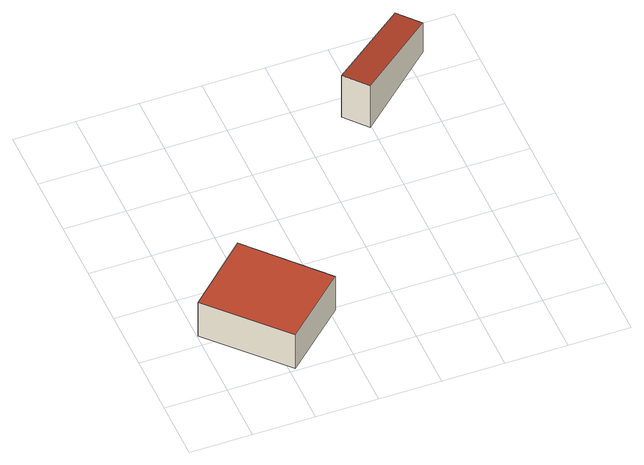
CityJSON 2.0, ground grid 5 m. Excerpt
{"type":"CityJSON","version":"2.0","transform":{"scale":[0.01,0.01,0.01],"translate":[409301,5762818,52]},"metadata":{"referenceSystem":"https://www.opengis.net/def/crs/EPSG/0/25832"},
"CityObjects":{
"building1":{"type":"Building","attributes":{"Gemeindeschluessel":"05515000","Geometrietyp2DReferenz":"3000","function":"31001_1310","roofType":"1000","measuredHeight":3.47},"geometry":[{"type":"Solid","lod":"2","boundaries":[[[[0,1,2,3]],[[4,5,1,0]],[[6,7,5,4]],[[3,2,7,6]],[[4,0,3,6]],[[1,5,7,2]]]],"semantics":{"surfaces":[{"type":"WallSurface"},{"type":"RoofSurface"},{"type":"GroundSurface"}],"values":[[0,0,0,0,1,2]]}}]},
"building2":{"type":"Building","attributes":{"Gemeindeschluessel":"05515000","Geometrietyp2DReferenz":"3000","function":"51009_1610","roofType":"2100","measuredHeight":4.32},"geometry":[{"type":"Solid","lod":"2","boundaries":[[[[8,9,10,11]],[[12,13,9,8]],[[14,15,13,12]],[[11,10,15,14]],[[12,8,11,14]],[[9,13,15,10]]]],"semantics":{"surfaces":[{"type":"WallSurface"},{"type":"RoofSurface"},{"type":"GroundSurface"}],"values":[[0,0,0,0,1,2]]}}]}
},
"vertices":[
[1047,478,439],[1047,478,92],[508,1070,92],[508,1070,439],[549,24,439],[549,24,92],[6,603,439],[6,603,92],
[1988,2136,528],[1988,2136,96],[2635,2718,96],[2635,2718,401],[1831,2317,528],[1831,2317,96],[2484,2891,401],[2484,2891,96]
]}
